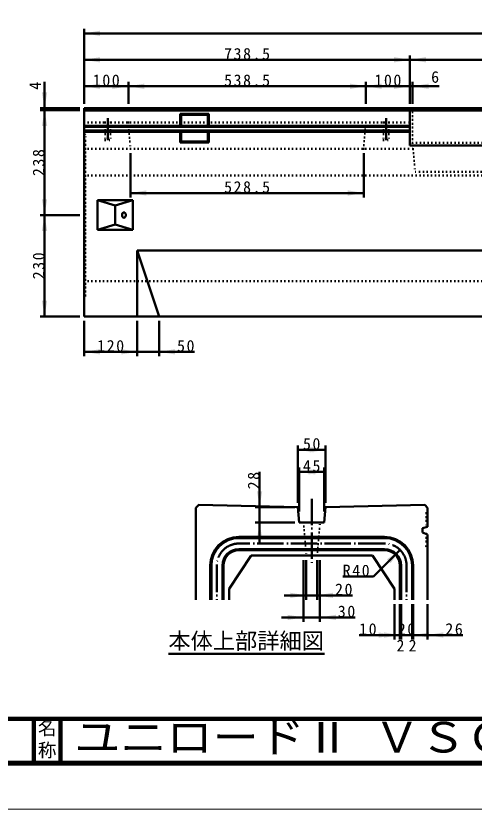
# Model space of a CAD drawing. Units: millimetres, scale not verified. Extents: x -2102 to 2102, y -1485 to 1485.
# Drawn here: x -323 to 716, y -1485 to 313 of the extents above; entities that cross this region are included whole.
import ezdxf
from ezdxf.enums import TextEntityAlignment as Align

# ---------------------------------------------------------------- set-up
doc = ezdxf.new("R2010")
doc.units = ezdxf.units.MM
doc.header["$LTSCALE"] = 5
doc.linetypes.add('DOTTED', pattern=[1.75, 0.25, -1.5])
doc.linetypes.add('LONG_DASHED_DOTTED', pattern=[15.25, 12, -1.5, 0.25, -1.5])
doc.layers.add('0-0_V-nasSTD', color=7, linetype='Continuous', lineweight=35)
doc.layers.add('0-1_0', color=7, linetype='Continuous', lineweight=50)
doc.styles.add('ＭＳ ゴシック', font='')
doc.styles.get('ＭＳ ゴシック').set_extended_font_data('MS Gothic')

msp = doc.modelspace()

# ---------------------------------------------------------------- linework, layer by layer
at = {"layer": '0-0_V-nasSTD', "linetype": 'DOTTED', "lineweight": 50}
for p, q in [((328.526, -835.31), (334.776, -910.31)), ((359.776, -910.31), (366.026, -835.31))]:
    msp.add_line(p, q, dxfattribs=at)
at = {"layer": '0-0_V-nasSTD', "lineweight": 100}
for p, q in [((-282.5, -1280), (-282.5, -1380)), ((-222.5, -1280), (-222.5, -1380)), ((-1997.5, -1380), (1997.5, -1380))]:
    msp.add_line(p, q, dxfattribs=at)
at = {"layer": '0-0_V-nasSTD', "lineweight": 18}
for points in [[(-2102.5, -1485), (-2102.5, 1485), (2102.5, 1485), (2102.5, -1485)], [(-2002.5, -1385), (-2002.5, 1385), (2002.5, 1385), (2002.5, -1385)]]:
    msp.add_lwpolyline(points, close=True, dxfattribs=at)
at = {"layer": '0-0_V-nasSTD'}
for points in [[(-168.424, 273.866), (-132.424, 267.866), (-132.424, 279.866)], [(-168.424, 213.866), (-132.424, 207.866), (-132.424, 219.866)], [(534.076, 207.866), (534.076, 219.866), (570.076, 213.866)], [(570.076, 213.866), (606.076, 207.866), (606.076, 219.866)], [(-168.424, 153.866), (-132.424, 147.866), (-132.424, 159.866)], [(-104.424, 147.866), (-104.424, 159.866), (-68.424, 153.866)], [(-68.424, 153.866), (-32.424, 147.866), (-32.424, 159.866)], [(434.076, 147.866), (434.076, 159.866), (470.076, 153.866)], [(470.076, 153.866), (506.076, 147.866), (506.076, 159.866)], [(534.076, 147.866), (534.076, 159.866), (570.076, 153.866)], [(576.076, 153.866), (612.076, 147.866), (612.076, 159.866)], [(-264.424, 139.866), (-258.424, 103.866), (-252.424, 139.866)], [(-264.424, 63.866), (-258.424, 99.866), (-252.424, 63.866)], [(-63.424, -88.134), (-27.424, -94.134), (-27.424, -82.134)], [(429.076, -94.134), (429.076, -82.134), (465.076, -88.134)], [(-264.424, -102.134), (-258.424, -138.134), (-252.424, -102.134)], [(-264.424, -174.134), (-258.424, -138.134), (-252.424, -174.134)], [(-264.424, -332.134), (-258.424, -368.134), (-252.424, -332.134)], [(-168.424, -448.134), (-132.424, -454.134), (-132.424, -442.134)], [(-84.424, -454.134), (-84.424, -442.134), (-48.424, -448.134)], [(1.576, -448.134), (37.576, -454.134), (37.576, -442.134)], [(316.026, -670.31), (352.026, -676.31), (352.026, -664.31)], [(342.526, -676.31), (342.526, -664.31), (378.526, -670.31)], [(319.151, -720.31), (355.151, -726.31), (355.151, -714.31)], [(339.401, -726.31), (339.401, -714.31), (375.401, -720.31)], [(223.151, -764.31), (229.151, -800.31), (235.151, -764.31)], [(223.151, -871.31), (229.151, -835.31), (235.151, -871.31)], [(517.932, -918.668), (526.418, -927.153), (547.631, -897.455)], [(298.776, -1006.31), (298.776, -994.31), (334.776, -1000.31)], [(359.776, -1000.31), (395.776, -1006.31), (395.776, -994.31)], [(292.526, -1056.31), (292.526, -1044.31), (328.526, -1050.31)], [(366.026, -1050.31), (402.026, -1056.31), (402.026, -1044.31)], [(498.776, -1096.31), (498.776, -1084.31), (534.776, -1090.31)], [(511.276, -1096.31), (511.276, -1084.31), (547.276, -1090.31)], [(577.276, -1090.31), (613.276, -1096.31), (613.276, -1084.31)], [(609.776, -1090.31), (645.776, -1096.31), (645.776, -1084.31)]]:
    msp.add_solid(points, dxfattribs=at)
at = {"layer": '0-1_0'}
for p, q in [((-168.424, 113.866), (-168.424, 283.866)), ((-168.424, 273.866), (1831.576, 273.866)), ((570.076, 113.866), (570.076, 223.866)), ((-168.424, 213.866), (570.076, 213.866)), ((570.076, 213.866), (1093.076, 213.866)), ((-258.424, 163.866), (-258.424, 103.866)), ((-68.424, 113.866), (-68.424, 163.866)), ((470.076, 113.866), (470.076, 163.866)), ((576.076, 113.866), (576.076, 163.866)), ((-168.424, 153.866), (-68.424, 153.866)), ((-68.424, 153.866), (470.076, 153.866)), ((470.076, 153.866), (570.076, 153.866)), ((570.076, 153.866), (576.076, 153.866)), ((636.076, 153.866), (576.076, 153.866)), ((-178.424, 103.866), (-268.424, 103.866)), ((-178.424, 99.866), (-268.424, 99.866)), ((-258.424, 99.866), (-258.424, 103.866)), ((-168.424, 103.866), (-168.424, -368.134)), ((-168.424, 103.866), (570.076, 103.866)), ((-168.424, 98.866), (570.076, 98.866)), ((49.276, 91.166), (113.876, 91.166)), ((49.276, 91.166), (51.576, 88.866)), ((49.276, 91.166), (49.276, 63.881)), ((111.576, 88.866), (113.876, 91.166)), ((113.876, 91.166), (113.876, 63.881)), ((570.076, 103.866), (570.076, 19.866)), ((570.076, 103.866), (1093.076, 103.866)), ((570.076, 98.866), (831.576, 98.866)), ((51.576, 88.866), (111.576, 88.866)), ((51.576, 88.866), (51.576, 63.881)), ((111.576, 88.866), (111.576, 63.881)), ((-168.424, 63.881), (570.076, 63.881)), ((-168.424, 61.866), (570.076, 61.866)), ((-168.546, 50.508), (569.954, 50.508)), ((-168.424, 53.866), (570.076, 53.866)), ((49.276, 50.508), (49.276, 26.566)), ((51.576, 50.508), (51.576, 28.866)), ((111.576, 50.508), (111.576, 28.866)), ((113.876, 50.508), (113.876, 26.566)), ((49.276, 26.566), (51.576, 28.866)), ((49.276, 26.566), (113.876, 26.566)), ((51.576, 28.866), (111.576, 28.866)), ((111.576, 28.866), (113.876, 26.566)), ((570.076, 19.866), (1093.076, 19.866)), ((-63.424, 1.866), (-63.424, -98.134)), ((465.076, 1.866), (465.076, -98.134)), ((-63.424, -88.134), (465.076, -88.134)), ((-138.424, -104.634), (-138.424, -171.634)), ((-138.424, -104.634), (-58.424, -104.634)), ((-58.424, -104.634), (-58.424, -171.634)), ((-98.424, -116.634), (-98.424, -159.634)), ((-178.424, -138.134), (-268.424, -138.134)), ((-138.424, -171.634), (-58.424, -171.634)), ((-48.424, -218.134), (-48.424, -368.134)), ((-48.424, -218.134), (1.576, -368.134)), ((-48.424, -218.134), (831.576, -218.134)), ((-178.424, -368.134), (-268.424, -368.134)), ((-168.424, -368.134), (1831.576, -368.134)), ((-168.424, -378.134), (-168.424, -458.134)), ((-48.424, -378.134), (-48.424, -458.134)), ((1.576, -378.134), (1.576, -458.134)), ((81.576, -448.134), (1.576, -448.134)), ((316.026, -790.31), (316.026, -660.31)), ((316.026, -790.31), (316.026, -660.31)), ((378.526, -790.31), (378.526, -660.31)), ((316.026, -670.31), (378.526, -670.31)), ((319.151, -810.31), (319.151, -710.31)), ((375.401, -810.31), (375.401, -710.31)), ((229.151, -720.31), (229.151, -800.31)), ((319.151, -720.31), (375.401, -720.31)), ((84.776, -801.56), (84.776, -1010.31)), ((309.151, -800.31), (219.151, -800.31)), ((229.151, -835.31), (229.151, -800.31)), ((316.026, -800.31), (319.151, -835.31)), ((378.526, -800.31), (375.401, -835.31)), ((609.776, -845.291), (609.776, -801.56)), ((309.151, -835.31), (219.151, -835.31)), ((229.151, -885.31), (229.151, -835.31)), ((319.151, -835.31), (375.401, -835.31)), ((598.526, -847.81), (609.776, -845.291)), ((598.526, -857.81), (598.526, -847.81)), ((598.526, -857.81), (609.776, -862.008)), ((609.776, -862.008), (609.776, -1010.31)), ((512.276, -867.81), (182.276, -867.81)), ((512.276, -870.31), (182.276, -870.31)), ((512.276, -895.31), (182.276, -895.31)), ((512.276, -897.81), (182.276, -897.81)), ((487.527, -957.559), (547.631, -897.455)), ((209.776, -910.31), (159.776, -985.31)), ((209.776, -910.31), (484.776, -910.31)), ((484.776, -910.31), (534.776, -985.31)), ((117.276, -932.81), (117.276, -1010.31)), ((119.776, -932.81), (119.776, -1010.31)), ((144.776, -932.81), (144.776, -1010.31)), ((147.276, -932.81), (147.276, -1010.31)), ((328.526, -920.31), (328.526, -1060.31)), ((334.776, -920.31), (334.776, -1010.31)), ((359.776, -920.31), (359.776, -1010.31)), ((366.026, -920.31), (366.026, -1060.31)), ((547.276, -1010.31), (547.276, -932.81)), ((549.776, -932.81), (549.776, -1010.31)), ((574.776, -932.81), (574.776, -1010.31)), ((577.276, -1010.31), (577.276, -932.81)), ((487.527, -957.559), (417.527, -957.559)), ((159.776, -985.31), (159.776, -1010.31)), ((534.776, -985.31), (534.776, -1010.31)), ((284.776, -1000.31), (334.776, -1000.31)), ((334.776, -1000.31), (359.776, -1000.31)), ((439.776, -1000.31), (359.776, -1000.31)), ((534.776, -1020.31), (534.776, -1100.31)), ((547.276, -1020.31), (547.276, -1100.31)), ((549.776, -1020.31), (549.776, -1100.31)), ((574.776, -1020.31), (574.776, -1100.31)), ((577.276, -1020.31), (577.276, -1100.31)), ((609.776, -1020.31), (609.776, -1100.31)), ((278.526, -1050.31), (328.526, -1050.31)), ((328.526, -1050.31), (366.026, -1050.31)), ((446.026, -1050.31), (366.026, -1050.31)), ((454.776, -1090.31), (534.776, -1090.31)), ((534.776, -1090.31), (547.276, -1090.31)), ((689.776, -1090.31), (609.776, -1090.31)), ((22.307, -1133.145), (376.317, -1133.145))]:
    msp.add_line(p, q, dxfattribs=at)
at = {"layer": '0-1_0', "linetype": 'DOTTED'}
for p, q in [((-168.424, 99.866), (570.076, 99.866)), ((576.076, 103.866), (576.076, 19.866)), ((-168.424, 71.866), (570.076, 71.866)), ((-120.724, 71.866), (-120.724, 31.866)), ((-108.724, 71.866), (-108.724, 31.866)), ((-68.424, 71.866), (-63.424, 11.866)), ((465.076, 11.866), (470.076, 71.866)), ((510.376, 71.866), (510.376, 31.866)), ((522.376, 71.866), (522.376, 31.866)), ((-165.424, 43.866), (-168.424, 45.866)), ((-165.424, -320.134), (-165.424, 43.866)), ((-168.424, 21.866), (-165.424, 23.866)), ((-120.724, 31.866), (-108.724, 31.866)), ((510.376, 31.866), (522.376, 31.866)), ((576.076, 25.866), (831.576, 25.866)), ((576.776, 19.866), (581.335, -40.246)), ((-168.424, 11.866), (577.382, 11.866)), ((-168.424, -48.134), (831.576, -48.134)), ((1081.817, -40.246), (581.335, -40.246)), ((-168.424, -288.134), (831.576, -288.134)), ((-168.424, -298.134), (-165.424, -300.134)), ((-165.424, -320.134), (-168.424, -322.134)), ((606.901, -814.06), (609.776, -811.185)), ((606.901, -814.06), (606.901, -845.935))]:
    msp.add_line(p, q, dxfattribs=at)
at = {"layer": '0-1_0', "linetype": 'LONG_DASHED_DOTTED'}
for p, q in [((-114.724, 81.866), (-114.724, 31.866)), ((516.376, 81.866), (516.376, 31.866)), ((347.276, -781.56), (347.276, -929.06)), ((512.276, -882.81), (182.276, -882.81)), ((132.276, -932.81), (132.276, -1010.31)), ((562.276, -932.81), (562.276, -1010.31))]:
    msp.add_line(p, q, dxfattribs=at)
at = {"layer": '0-1_0', "lineweight": 100}
msp.add_line((-1997.5, -1280), (1997.5, -1280), dxfattribs=at)
at = {"layer": '0-1_0'}
for points in [[(-258.424, -368.134), (-258.424, -138.134), (-258.424, 99.866)], [(-138.424, -104.634), (-98.424, -116.634), (-58.424, -104.634)], [(-138.424, -171.634), (-98.424, -159.634), (-58.424, -171.634)], [(-168.424, -448.134), (-48.424, -448.134), (1.576, -448.134)], [(316.026, -800.31), (91.026, -795.31), (84.776, -801.56)], [(378.526, -800.31), (603.526, -795.31), (609.776, -801.56)], [(547.276, -1090.31), (549.776, -1090.31), (574.776, -1090.31), (577.276, -1090.31), (609.776, -1090.31)]]:
    msp.add_lwpolyline(points, dxfattribs=at)
at = {"layer": '0-1_0', "linetype": 'DOTTED'}
msp.add_lwpolyline([(606.901, -860.935), (606.901, -889.06), (609.776, -891.935)], dxfattribs=at)
at = {"layer": '0-1_0'}
for centre, radius, start, end in [((182.276, -932.81), 65, 90, 180), ((182.276, -932.81), 62.5, 90, 180), ((512.276, -932.81), 65, 0, 90), ((512.276, -932.81), 62.5, 0, 90), ((182.276, -932.81), 37.5, 90, 180), ((182.276, -932.81), 35, 90, 180), ((512.276, -932.81), 37.5, 0, 90), ((512.276, -932.81), 35, 0, 90)]:
    msp.add_arc(centre, radius, start, end, dxfattribs=at)
at = {"layer": '0-1_0', "linetype": 'LONG_DASHED_DOTTED'}
for centre, start, end in [((182.276, -932.81), 90, 180), ((512.276, -932.81), 0, 90)]:
    msp.add_arc(centre, 50, start, end, dxfattribs=at)
at = {"layer": '0-1_0'}
msp.add_ellipse((-78.424, -138.134), major_axis=(0, 6), ratio=0.707107, dxfattribs=at)

# ---------------------------------------------------------------- texts
at = {"layer": '0-0_V-nasSTD', "style": 'ＭＳ ゴシック'}
for s, height, p in [('6', 26.39, (618.076, 153.866)), ('本体上部詳細図', 36.95, (22.307, -1133.145)), ('2', 26.39, (539.526, -1135.31)), ('2', 26.39, (567.026, -1135.31)), ('名', 30.79, (-273.518, -1326.001)), ('称', 30.79, (-273.524, -1375.99))]:
    msp.add_text(s, height=height, dxfattribs=at).set_placement(p, align=Align.BOTTOM_LEFT)
msp.add_text('4', height=26.39, rotation=90, dxfattribs=at).set_placement((-258.424, 145.866), align=Align.BOTTOM_LEFT)
at = {"layer": '0-0_V-nasSTD', "style": 'ＭＳ ゴシック', "width": 1.1}
msp.add_text('ユニロードⅡ ＶＳＧ集水', height=69.65, dxfattribs=at).set_placement((-191, -1377.53), align=Align.BOTTOM_LEFT)
at = {"layer": '0-0_V-nasSTD', "char_height": 26.39, "attachment_point": 7, "style": 'ＭＳ ゴシック'}
for s, insert in [('\\T1.2;738.5', (148.626, 213.866)), ('\\T1.2;100', (-149.024, 153.866)), ('\\T1.2;538.5', (148.626, 153.866)), ('\\T1.2;100', (489.476, 153.866)), ('\\T1.2;528.5', (148.626, -88.134)), ('\\T1.2;120', (-139.024, -448.134)), ('\\T1.2;50', (41.976, -448.137)), ('\\T1.2;50', (327.476, -670.31)), ('\\T1.2;45', (327.476, -720.31)), ('\\T1.2;R40', (417.527, -957.559)), ('\\T1.2;20', (400.176, -1000.31)), ('\\T1.2;30', (406.426, -1050.31)), ('\\T1.2;10', (454.776, -1090.31)), ('\\T1.2;20', (542.476, -1090.31)), ('\\T1.2;26', (650.176, -1090.31))]:
    msp.add_mtext(s, dxfattribs=dict(at, insert=insert))
at = {"layer": '0-0_V-nasSTD', "char_height": 26.39, "attachment_point": 7, "rotation": 90, "style": 'ＭＳ ゴシック'}
for s, insert in [('\\T1.2;238', (-258.424, -49.734)), ('\\T1.2;230', (-258.424, -283.734)), ('\\T1.2;28', (229.154, -759.91))]:
    msp.add_mtext(s, dxfattribs=dict(at, insert=insert))

doc.saveas('drawing.dxf')
